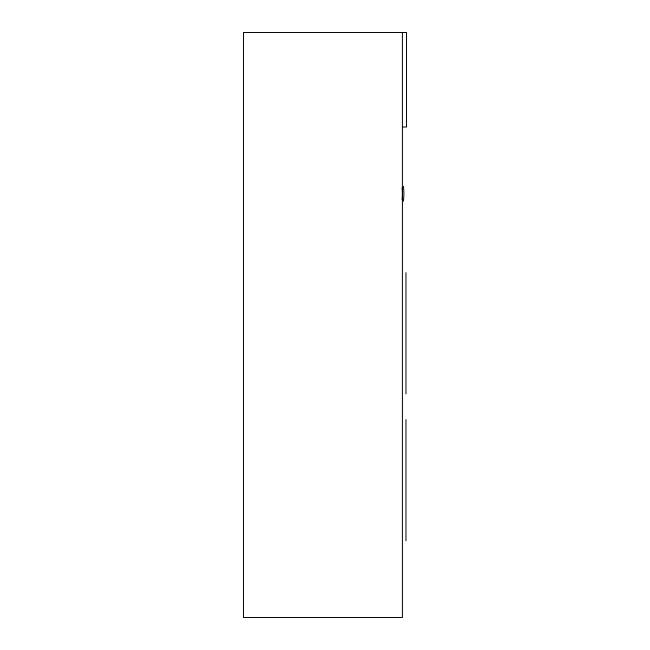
<?xml version="1.0" encoding="UTF-8"?>
<svg xmlns="http://www.w3.org/2000/svg" width="650" height="650" viewBox="0 0 650 650"><rect width="100%" height="100%" fill="white"/><g stroke="black" fill="none" stroke-linecap="round" stroke-linejoin="round"><path stroke-width="0.97" d="M403.488 201.216L403.934 193.741L403.488 186.257M402.407 127.002L406.526 127.002L406.526 32.5L243.474 32.5L243.474 617.5L402.407 617.5L402.407 32.5M405.966 272.683L405.966 393.9M405.966 419.543L405.966 540.751M402.139 199.664A30.331 13.861 90 0 0 402.407 193.741A30.331 13.861 -90 0 0 402.139 187.809"/></g></svg>
